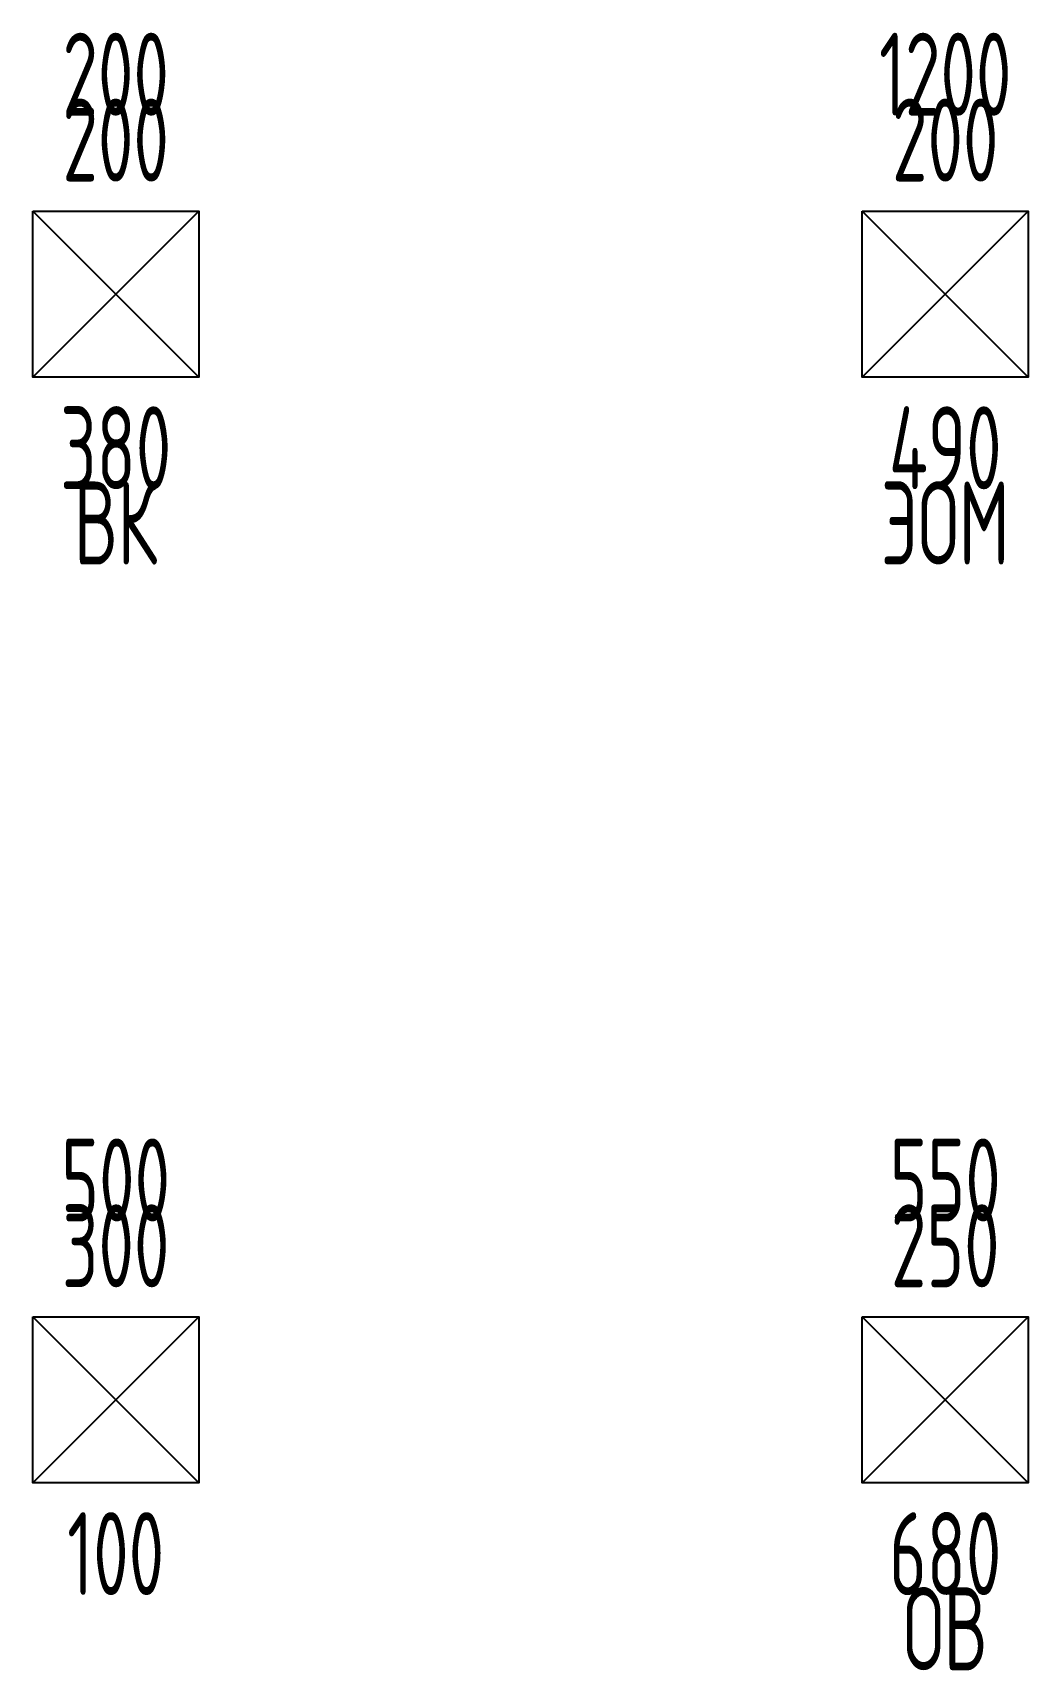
# Model space of a CAD drawing. Header units: millimetres. Extents: x -150 to 1650, y -489 to 2473.
import ezdxf
from ezdxf.enums import TextEntityAlignment as Align

# ---------------------------------------------------------------- set-up
doc = ezdxf.new("R2010")
doc.units = ezdxf.units.MM
doc.layers.add('Block Attribute', color=120, linetype='Continuous', plot=False)
doc.styles.add('DIMENSION', font='romans.shx', dxfattribs={"width": 0.6})

# ---------------------------------------------------------------- blocks, each defined once
blk = doc.blocks.new('Openning')
for p, q in [((-150, 150), (150, -150)), ((-150, -150), (150, 150))]:
    blk.add_line(p, q)
blk.add_lwpolyline([(-150, 150), (150, 150), (150, -150), (-150, -150)], close=True)
at = {"layer": 'Block Attribute', "style": 'DIMENSION', "width": 0.6}
for tag, p in [('WIDTH', (0, 415.5)), ('HEIGHT', (0, 256.4)), ('BUTTOM_LEVEL', (0, -278.1)), ('HOST', (0, -430.7))]:
    blk.add_attdef(tag, text='', height=150, dxfattribs=at).set_placement(p, align=Align.MIDDLE_CENTER)

msp = doc.modelspace()

# ---------------------------------------------------------------- block references
ref = msp.add_blockref('Openning', (0, 2000))
ref.add_attrib('WIDTH', '200', dxfattribs={"layer": 'Block Attribute', "height": 150, "style": 'DIMENSION', "width": 0.6}).set_placement((0, 2397.7), align=Align.MIDDLE_CENTER)
ref.add_attrib('HEIGHT', '200', dxfattribs={"layer": 'Block Attribute', "height": 150, "style": 'DIMENSION', "width": 0.6}).set_placement((0, 2278.6), align=Align.MIDDLE_CENTER)
ref.add_attrib('BUTTOM_LEVEL', '380', dxfattribs={"layer": 'Block Attribute', "height": 150, "style": 'DIMENSION', "width": 0.6}).set_placement((0, 1721.9), align=Align.MIDDLE_CENTER)
ref.add_attrib('HOST', 'ВК', dxfattribs={"layer": 'Block Attribute', "height": 150, "style": 'DIMENSION', "width": 0.6}).set_placement((0, 1586), align=Align.MIDDLE_CENTER)
ref = msp.add_blockref('Openning', (1500, 2000))
ref.add_attrib('WIDTH', '1200', dxfattribs={"layer": 'Block Attribute', "height": 150, "style": 'DIMENSION', "width": 0.6}).set_placement((1500, 2397.7), align=Align.MIDDLE_CENTER)
ref.add_attrib('HEIGHT', '200', dxfattribs={"layer": 'Block Attribute', "height": 150, "style": 'DIMENSION', "width": 0.6}).set_placement((1500, 2278.6), align=Align.MIDDLE_CENTER)
ref.add_attrib('BUTTOM_LEVEL', '490', dxfattribs={"layer": 'Block Attribute', "height": 150, "style": 'DIMENSION', "width": 0.6}).set_placement((1500, 1721.9), align=Align.MIDDLE_CENTER)
ref.add_attrib('HOST', 'ЭОМ', dxfattribs={"layer": 'Block Attribute', "height": 150, "style": 'DIMENSION', "width": 0.6}).set_placement((1500, 1586), align=Align.MIDDLE_CENTER)
ref = msp.add_blockref('Openning', (0, 0))
ref.add_attrib('WIDTH', '500', dxfattribs={"layer": 'Block Attribute', "height": 150, "style": 'DIMENSION', "width": 0.6}).set_placement((0, 397.7), align=Align.MIDDLE_CENTER)
ref.add_attrib('HEIGHT', '300', dxfattribs={"layer": 'Block Attribute', "height": 150, "style": 'DIMENSION', "width": 0.6}).set_placement((0, 278.6), align=Align.MIDDLE_CENTER)
ref.add_attrib('BUTTOM_LEVEL', '100', dxfattribs={"layer": 'Block Attribute', "height": 150, "style": 'DIMENSION', "width": 0.6}).set_placement((0, -278.1), align=Align.MIDDLE_CENTER)
ref = msp.add_blockref('Openning', (1500, 0))
ref.add_attrib('WIDTH', '550', dxfattribs={"layer": 'Block Attribute', "height": 150, "style": 'DIMENSION', "width": 0.6}).set_placement((1500, 397.7), align=Align.MIDDLE_CENTER)
ref.add_attrib('HEIGHT', '250', dxfattribs={"layer": 'Block Attribute', "height": 150, "style": 'DIMENSION', "width": 0.6}).set_placement((1500, 278.6), align=Align.MIDDLE_CENTER)
ref.add_attrib('BUTTOM_LEVEL', '680', dxfattribs={"layer": 'Block Attribute', "height": 150, "style": 'DIMENSION', "width": 0.6}).set_placement((1500, -278.1), align=Align.MIDDLE_CENTER)
ref.add_attrib('HOST', 'ОВ', dxfattribs={"layer": 'Block Attribute', "height": 150, "style": 'DIMENSION', "width": 0.6}).set_placement((1500, -414), align=Align.MIDDLE_CENTER)

doc.saveas('drawing.dxf')
